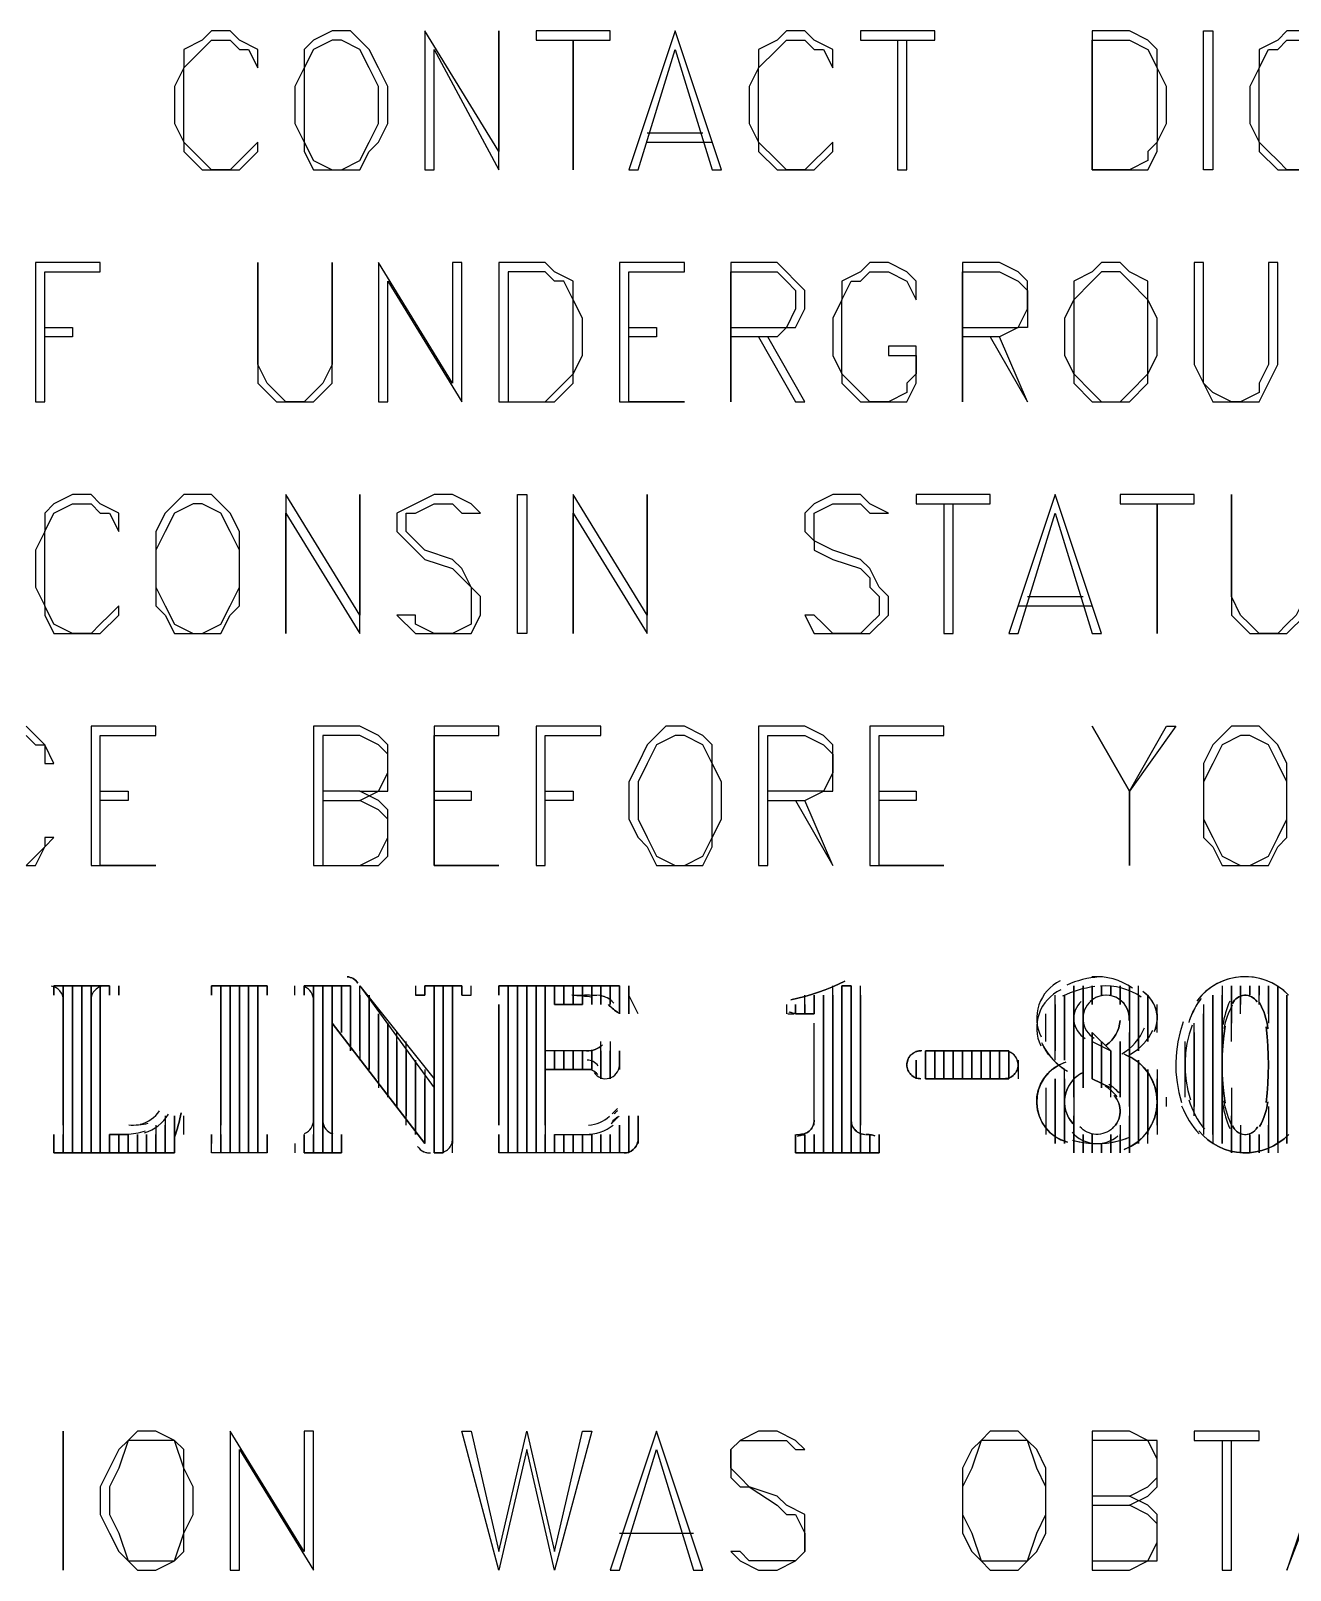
# Model space of a CAD drawing. Header units: metres. Extents: x 0 to 4950, y 0 to 3150.
# Drawn here: x 449.5 to 585.3, y 183 to 349 of the extents above; entities that cross this region are included whole.
import ezdxf

# ---------------------------------------------------------------- set-up
doc = ezdxf.new("R2010")
doc.units = ezdxf.units.M
doc.layers.add('SITE_BASE', color=7, linetype='Continuous')

msp = doc.modelspace()

# ---------------------------------------------------------------- linework, layer by layer
at = {"layer": 'SITE_BASE'}
for p, q in [((516, 338), (522, 338)), ((516, 337), (523, 337)), ((557, 288), (563, 288)), ((556, 287), (564, 287)), ((485, 267), (481, 267)), ((481, 266), (485, 266)), ((478, 245), (478, 246)), ((484, 246), (479, 246)), ((496, 246), (492, 246)), ((495, 228), (495, 246)), ((500, 246), (513, 246)), ((563, 243), (563, 246)), ((567, 245), (567, 246)), ((568, 244), (568, 246)), ((578, 246), (578, 229)), ((583, 244), (583, 246)), ((485, 245), (485, 238)), ((492, 245), (491, 245)), ((496, 245), (497, 245)), ((560, 238), (560, 245)), ((509, 244), (506, 244)), ((531, 244), (531, 243)), ((559, 240), (559, 243)), ((571, 241), (571, 244)), ((576, 244), (576, 230)), ((534, 231), (534, 242)), ((535, 242), (535, 231)), ((559, 241), (559, 242)), ((563, 236), (563, 242)), ((568, 233), (568, 241)), ((575, 232), (575, 242)), ((575, 241), (575, 233)), ((574, 234), (574, 240)), ((546, 236), (555, 236)), ((564, 236), (566, 235)), ((571, 237), (571, 230)), ((559, 235), (559, 230)), ((559, 234), (559, 231)), ((572, 233), (572, 234)), ((466, 230), (466, 232)), ((512.87, 231.9), (512.96, 231.97)), ((562, 231), (562, 228)), ((482, 230), (482, 228)), ((506, 230), (510, 230)), ((539.36, 230.01), (539.51, 230)), ((583, 230), (583, 228)), ((475, 228), (469, 228)), ((478, 229), (478, 228)), ((483, 228), (479, 228)), ((514, 228), (500, 228)), ((581, 229), (581, 228)), ((568, 191), (564, 191)), ((564, 190), (568, 190)), ((513, 187), (521, 187)), ((514, 187), (520, 187))]:
    msp.add_line(p, q, dxfattribs=at)
for points in [[(474, 337), (473, 336), (472, 335), (471, 334), (469, 334), (468, 335), (466, 337), (466, 339), (466, 343), (466, 345), (468, 347), (469, 348), (471, 348), (472, 347), (473, 347), (474, 345), (474, 347), (472, 348), (471, 349), (469, 349), (468, 348), (466, 347), (466, 345), (465, 343), (465, 339), (466, 337), (466, 336), (468, 334), (469, 334), (471, 334), (472, 334), (474, 336), (474, 337)], [(482, 349), (480, 348), (479, 347), (479, 345), (478, 343), (478, 339), (479, 337), (479, 336), (480, 334), (482, 334), (484, 334), (485, 334), (486, 336), (487, 337), (488, 339), (488, 343), (487, 345), (486, 347), (485, 348), (484, 349), (482, 349)], [(500, 334), (500, 349), (500, 336), (492, 349), (492, 334), (493, 334), (493, 347), (500, 334)], [(512, 348), (512, 349), (504, 349), (504, 348), (512, 348)], [(519, 349), (514, 334), (515, 334), (519, 347), (523, 334), (524, 334), (519, 349)], [(536, 337), (535, 336), (534, 335), (533, 334), (531, 334), (530, 335), (528, 337), (528, 339), (528, 343), (528, 345), (530, 347), (531, 348), (533, 348), (534, 347), (535, 347), (536, 345), (536, 347), (534, 348), (533, 349), (531, 349), (530, 348), (528, 347), (528, 345), (527, 343), (527, 339), (528, 337), (528, 336), (530, 334), (531, 334), (533, 334), (534, 334), (536, 336), (536, 337)], [(547, 348), (547, 349), (539, 349), (539, 348), (547, 348)], [(564, 334), (568, 334), (570, 334), (571, 336), (571, 337), (572, 339), (572, 343), (571, 345), (571, 347), (570, 348), (568, 349), (564, 349), (564, 334), (564, 348), (568, 348), (570, 347), (571, 345), (571, 343), (571, 339), (571, 337), (570, 336), (570, 335), (568, 334), (564, 334)], [(577, 334), (576, 334), (576, 349), (577, 349), (577, 334)], [(587, 349), (585, 349), (584, 348), (582, 347), (582, 345), (581, 343), (581, 339), (582, 337), (582, 336), (584, 334), (585, 334), (587, 334)], [(482, 348), (480, 347), (479, 345), (479, 343), (479, 339), (479, 337), (480, 335), (482, 334), (483, 334), (485, 335), (486, 337), (487, 339), (487, 343), (486, 345), (485, 347), (483, 348), (482, 348)], [(508, 348), (508, 334), (508, 348)], [(543, 348), (543, 334), (544, 334), (544, 348)], [(587, 334), (585, 334), (584, 335), (583, 336), (582, 337), (582, 339), (582, 343), (582, 345), (583, 347), (584, 347), (585, 348), (587, 348)], [(457, 324), (450, 324), (450, 309), (451, 309), (451, 323), (457, 323), (457, 324)], [(482, 324), (482, 313), (481, 311), (480, 310), (479, 309), (477, 309), (476, 310), (475, 311), (474, 313), (474, 324), (474, 313), (474, 311), (476, 309), (477, 309), (479, 309), (480, 309), (482, 311), (482, 313), (482, 324)], [(496, 309), (496, 324), (495, 324), (495, 311), (487, 324), (487, 309), (488, 309), (488, 322), (496, 309)], [(500, 324), (500, 309), (505, 309), (506, 309), (508, 311), (508, 312), (509, 314), (509, 318), (508, 320), (508, 322), (506, 323), (505, 324), (500, 324)], [(513, 324), (513, 309), (520, 309), (514, 309), (514, 323), (520, 323), (520, 324), (513, 324)], [(525, 324), (525, 309), (525, 323), (530, 323), (531, 322), (532, 321), (532, 319), (531, 317), (532, 317), (533, 319), (533, 321), (532, 322), (531, 323), (530, 324), (525, 324)], [(542, 315), (542, 314), (545, 314), (545, 312), (544, 311), (544, 310), (542, 309), (540, 309), (539, 310), (538, 311), (537, 312), (537, 314), (537, 318), (537, 320), (538, 322), (539, 322), (540, 323), (542, 323), (544, 322), (545, 320), (545, 322), (544, 323), (542, 324), (540, 324), (539, 323), (537, 322), (537, 320), (536, 318), (536, 314), (537, 312), (537, 311), (539, 309), (540, 309), (542, 309), (544, 309), (545, 311), (545, 312), (545, 315), (542, 315)], [(550, 324), (550, 309), (550, 323), (554, 323), (556, 322), (557, 321), (557, 322), (556, 323), (554, 324), (550, 324)], [(565, 324), (564, 323), (562, 322), (562, 320), (561, 318), (561, 314), (562, 312), (562, 311), (564, 309), (565, 309), (567, 309), (568, 309), (570, 311), (570, 312), (571, 314), (571, 318), (570, 320), (570, 322), (568, 323), (567, 324), (565, 324)], [(584, 324), (583, 324), (583, 313), (582, 311), (582, 310), (580, 309), (579, 309), (577, 310), (576, 311), (576, 313), (576, 324), (575, 324), (575, 313), (576, 311), (577, 309), (579, 309), (580, 309), (582, 309), (583, 311), (584, 313), (584, 324)], [(501, 323), (501, 309), (505, 309), (506, 310), (507, 311), (508, 312), (508, 314), (508, 318), (508, 320), (507, 322), (506, 322), (505, 323), (501, 323)], [(565, 323), (564, 322), (562, 320), (562, 318), (562, 314), (562, 312), (564, 310), (565, 309), (567, 309), (568, 310), (570, 312), (570, 314), (570, 318), (570, 320), (568, 322), (567, 323), (565, 323)], [(550, 317), (554, 317), (556, 317), (557, 319), (557, 321), (557, 319), (557, 317), (556, 317), (554, 316), (550, 316)], [(451, 317), (454, 317), (454, 316), (451, 316)], [(514, 317), (517, 317), (517, 316), (514, 316)], [(525, 317), (530, 317), (531, 317), (530, 316), (525, 316)], [(528, 316), (532, 309), (533, 309), (529, 316)], [(553, 316), (557, 309), (554, 316)], [(459, 287), (458, 286), (457, 285), (456, 284), (454, 284), (452, 285), (451, 287), (451, 289), (451, 293), (451, 295), (452, 297), (454, 298), (456, 298), (457, 297), (458, 297), (459, 295), (459, 297), (457, 298), (456, 299), (454, 299), (452, 298), (451, 297), (451, 295), (450, 293), (450, 289), (451, 287), (451, 286), (452, 284), (454, 284), (456, 284), (457, 284), (459, 286), (459, 287)], [(466, 299), (465, 298), (464, 297), (463, 295), (463, 293), (463, 289), (463, 287), (464, 286), (465, 284), (466, 284), (469, 284), (470, 284), (471, 286), (472, 287), (472, 289), (472, 293), (472, 295), (471, 297), (470, 298), (469, 299), (466, 299)], [(477, 299), (477, 284), (477, 297), (485, 284), (485, 299), (485, 286), (477, 299)], [(489, 286), (491, 284), (493, 284), (495, 284), (497, 284), (498, 286), (498, 288), (497, 289), (496, 291), (495, 292), (492, 293), (491, 294), (490, 295), (490, 297), (491, 297), (493, 298), (495, 298), (496, 297), (497, 297), (498, 297), (497, 298), (495, 299), (493, 299), (491, 298), (489, 297), (489, 295), (490, 294), (491, 293), (492, 292), (495, 291), (496, 290), (497, 289), (497, 288), (497, 286), (497, 285), (495, 284), (493, 284), (491, 285), (491, 286), (489, 286)], [(503, 284), (502, 284), (502, 299), (503, 299), (503, 284)], [(508, 299), (508, 284), (508, 297), (516, 284), (516, 299), (516, 286), (508, 299)], [(533, 286), (534, 284), (536, 284), (539, 284), (540, 284), (542, 286), (542, 288), (541, 289), (540, 291), (539, 292), (536, 293), (534, 294), (534, 295), (534, 297), (536, 298), (539, 298), (540, 297), (542, 297), (540, 298), (539, 299), (536, 299), (534, 298), (533, 297), (533, 295), (534, 294), (534, 293), (536, 292), (539, 291), (540, 290), (540, 289), (541, 288), (541, 286), (540, 285), (539, 284), (536, 284), (535, 285), (534, 286), (533, 286)], [(553, 298), (553, 299), (545, 299), (545, 298), (553, 298)], [(560, 299), (555, 284), (556, 284), (560, 297), (564, 284), (565, 284), (560, 299)], [(575, 298), (575, 299), (567, 299), (567, 298), (575, 298)], [(587, 299), (587, 288), (586, 286), (585, 285), (584, 284), (582, 284), (581, 285), (580, 286), (579, 288), (579, 299), (579, 288), (579, 286), (581, 284), (582, 284), (584, 284), (585, 284), (587, 286), (587, 288), (587, 299)], [(467, 298), (465, 297), (464, 295), (463, 293), (463, 289), (464, 287), (465, 285), (467, 284), (468, 284), (470, 285), (471, 287), (472, 289), (472, 293), (471, 295), (470, 297), (468, 298), (467, 298)], [(548, 298), (548, 284), (549, 284), (549, 298)], [(571, 298), (571, 284), (571, 298)], [(449, 273), (450, 272), (451, 272), (451, 270), (452, 270), (451, 272), (450, 273), (449, 274)], [(456, 274), (456, 259), (463, 259), (457, 259), (457, 273), (463, 273), (463, 274), (456, 274)], [(480, 274), (480, 259), (485, 259), (487, 259), (488, 260), (488, 262), (488, 264), (488, 265), (487, 266), (485, 267), (487, 267), (488, 267), (488, 269), (488, 271), (488, 272), (487, 273), (485, 274), (480, 274)], [(500, 274), (493, 274), (493, 259), (493, 273), (500, 273), (500, 274)], [(511, 274), (504, 274), (504, 259), (505, 259), (505, 273), (511, 273), (511, 274)], [(518, 274), (517, 273), (516, 272), (515, 270), (514, 268), (514, 264), (515, 262), (516, 261), (517, 259), (518, 259), (520, 259), (522, 259), (523, 261), (523, 262), (524, 264), (524, 268), (523, 270), (523, 272), (522, 273), (520, 274), (518, 274)], [(529, 266), (533, 266), (535, 267), (536, 267), (536, 269), (536, 271), (536, 272), (535, 273), (533, 274), (528, 274), (528, 259), (529, 259), (529, 273), (533, 273), (535, 272), (536, 271), (536, 269), (535, 267), (533, 267), (529, 267)], [(540, 274), (540, 259), (548, 259), (541, 259), (541, 273), (548, 273), (548, 274), (540, 274)], [(568, 267), (564, 274), (568, 267), (568, 259), (568, 267), (572, 274), (573, 274), (568, 267)], [(579, 274), (578, 273), (577, 272), (576, 270), (576, 268), (576, 264), (576, 262), (577, 261), (578, 259), (579, 259), (582, 259), (583, 259), (584, 261), (585, 262), (585, 264), (585, 268), (585, 270), (584, 272), (583, 273), (582, 274), (579, 274)], [(481, 273), (481, 259), (485, 259), (487, 260), (488, 262), (488, 264), (487, 265), (485, 266), (487, 267), (488, 269), (488, 271), (487, 272), (485, 273), (481, 273)], [(519, 273), (517, 272), (516, 270), (515, 268), (515, 264), (516, 262), (517, 260), (519, 259), (520, 259), (522, 260), (523, 262), (523, 264), (523, 268), (523, 270), (522, 272), (520, 273), (519, 273)], [(580, 273), (578, 272), (577, 270), (576, 268), (576, 264), (577, 262), (578, 260), (580, 259), (581, 259), (583, 260), (584, 262), (585, 264), (585, 268), (584, 270), (583, 272), (581, 273), (580, 273)], [(457, 267), (460, 267), (460, 266), (457, 266)], [(493, 267), (497, 267), (497, 266), (493, 266)], [(505, 267), (508, 267), (508, 266), (505, 266)], [(532, 266), (536, 259), (533, 266)], [(541, 267), (545, 267), (545, 266), (541, 266)], [(452, 262), (451, 262), (451, 261), (450, 260), (449, 259)], [(449, 259), (450, 259), (451, 261), (452, 262)], [(493, 259), (500, 259), (493, 259)], [(453, 244.46), (452.98, 244.74), (452.91, 245), (452.8, 245.24), (452.65, 245.46), (452.46, 245.65), (452.25, 245.8), (452, 245.91), (451.73, 245.98)], [(452, 245), (452, 246), (452, 245), (452, 246), (458, 246), (458, 245), (458, 246), (452, 246)], [(453, 244), (453, 231), (453, 244), (453, 246), (453, 228), (453, 230)], [(454, 246), (454, 228), (454, 246), (454, 228)], [(455, 228), (455, 246), (455, 228), (455, 246)], [(456, 246), (456, 228), (456, 246), (456, 228)], [(457.57, 246), (457.41, 246), (457.26, 245.98), (457.1, 245.95), (456.96, 245.9), (456.82, 245.84), (456.68, 245.76), (456.56, 245.67), (456.44, 245.56), (456.33, 245.44), (456.24, 245.32), (456.17, 245.18), (456.1, 245.04), (456.05, 244.9), (456.02, 244.74), (456, 244.59), (456, 244.43)], [(457, 228), (457, 246), (457, 228), (457, 230)], [(457, 244), (457, 231), (457, 244), (457, 246)], [(459, 245), (459, 246), (459, 245)], [(475, 245), (475, 246), (475, 245), (475, 246), (469, 246), (469, 245), (469, 246), (475, 246)], [(470, 245), (470, 246), (470, 244), (470, 231), (470, 244)], [(470, 228), (470, 230), (470, 228), (470, 246)], [(471, 246), (471, 228), (471, 246), (471, 228)], [(472, 246), (472, 228), (472, 246), (472, 228)], [(473, 246), (473, 228), (473, 246)], [(474, 228), (474, 246), (474, 228), (474, 246)], [(479, 245), (479, 246), (479, 245), (479, 246), (484, 246), (484, 240)], [(480, 244.45), (479.99, 244.68), (479.94, 244.91), (479.86, 245.13), (479.75, 245.33), (479.61, 245.51), (479.44, 245.67), (479.24, 245.8), (479.03, 245.9)], [(480, 244), (480, 231), (480, 244), (480, 246), (480, 228), (480, 230)], [(481, 246), (481, 228), (481, 246), (481, 228)], [(492, 237), (492, 229), (482, 242), (482, 246), (482, 228), (482, 246)], [(483, 241), (483, 246), (483, 241), (483, 246)], [(484.77, 246.3), (484.66, 246.45), (484.55, 246.58), (484.41, 246.69), (484.27, 246.79), (484.12, 246.87), (483.96, 246.93), (483.79, 246.97), (483.61, 247), (483.79, 246.97), (483.96, 246.93), (484.12, 246.87), (484.27, 246.79), (484.41, 246.69), (484.55, 246.58), (484.66, 246.45), (484.77, 246.3)], [(484, 239), (484, 246), (484, 239)], [(485, 239), (485, 246), (493, 235)], [(485, 246), (493, 236), (493, 244)], [(491, 246), (491, 245), (492, 245), (492, 246), (492, 245), (492, 246), (496, 246), (496, 245), (496, 246), (496, 245), (497, 245), (497, 246)], [(493, 246), (493, 228), (493, 246), (493, 244), (493, 235), (493, 228), (494, 228), (493, 228)], [(494, 246), (494, 228), (494, 246)], [(495, 244), (495, 246), (495, 229), (495, 244), (495, 229)], [(513, 243), (513, 246), (513, 243), (513, 246), (500, 246), (500, 245), (500, 246), (500, 245)], [(501, 228), (501, 246), (501, 228), (501, 246)], [(502, 246), (502, 228), (502, 246), (502, 228)], [(503, 228), (503, 246), (503, 228)], [(504, 228), (504, 246), (504, 228), (504, 246)], [(510, 237), (505, 237), (505, 231), (505, 237), (510, 237), (510, 239), (510, 237), (510, 239), (505, 239), (505, 237), (505, 239), (505, 244), (505, 246), (505, 228), (505, 230), (505, 228)], [(510, 239), (505, 239), (505, 244), (505, 246)], [(506, 246), (506, 244), (506, 246), (506, 244), (509, 244), (509, 246), (509, 244), (509, 246)], [(507, 244), (507, 246), (507, 244)], [(508, 244), (508, 246), (508, 244), (508, 246)], [(510, 244), (510, 246), (510, 244), (510, 246)], [(511, 244), (511, 246), (511, 244), (511, 246)], [(512, 244), (512, 246), (512, 244)], [(515, 243), (514, 245), (514, 243), (514, 246), (514, 243), (514, 244)], [(531.49, 244.51), (532.25, 244.68), (532.99, 244.88), (533.73, 245.09), (534.46, 245.33), (535.19, 245.59), (535.9, 245.88), (536.61, 246.18), (537.31, 246.51), (536.61, 246.18), (535.9, 245.88), (535.19, 245.59), (534.46, 245.33), (533.73, 245.09), (532.99, 244.88), (532.25, 244.68), (531.49, 244.51)], [(536, 228), (536, 245), (536, 228), (536, 246)], [(538, 246), (537, 246), (537, 228), (537, 246), (538, 246), (538, 228), (538, 246), (538, 228)], [(539, 228), (539, 230), (539, 228), (539, 246)], [(560.55, 246.55), (560.15, 246.34), (559.79, 246.09), (559.45, 245.8), (559.14, 245.49), (558.86, 245.14), (558.62, 244.77), (558.41, 244.38), (558.24, 243.96), (558.12, 243.53), (558.04, 243.09), (558, 242.65), (558.01, 242.21), (558.06, 241.77), (558.15, 241.34), (558.29, 240.91), (558.47, 240.5)], [(564.26, 245.93), (563.81, 245.86), (563.36, 245.78), (562.92, 245.68), (562.48, 245.56), (562.05, 245.42), (561.63, 245.26), (561.21, 245.08), (560.8, 244.89)], [(564.74, 246.97), (564.29, 246.93), (563.84, 246.87), (563.4, 246.79), (562.95, 246.69), (562.52, 246.57), (562.08, 246.43), (561.66, 246.27), (561.24, 246.1)], [(562, 234), (562, 237), (562, 246), (562, 234)], [(563, 235), (563, 246), (563, 235)], [(568.34, 245.75), (567.85, 246.07), (567.34, 246.35), (566.8, 246.58), (566.25, 246.76), (565.69, 246.89), (565.11, 246.97), (564.53, 247), (563.95, 246.98)], [(564, 244), (564, 246), (564, 244), (564, 246)], [(569.28, 244.79), (568.79, 245.1), (568.28, 245.38), (567.74, 245.6), (567.19, 245.78), (566.62, 245.9), (566.05, 245.98), (565.47, 246), (564.88, 245.97)], [(565, 245), (565, 246), (565, 245), (565, 246)], [(566, 245), (566, 246), (566, 245)], [(567, 244), (567, 246), (567, 244)], [(568, 243), (568, 246), (568, 238), (568, 229)], [(569, 239), (569, 245), (569, 239), (569, 246)], [(585.07, 245.12), (584.55, 245.59), (583.98, 245.99), (583.37, 246.33), (582.74, 246.6), (582.08, 246.81), (581.4, 246.94), (580.7, 247), (580, 246.98), (579.3, 246.89), (578.63, 246.72), (577.98, 246.49), (577.35, 246.19), (576.77, 245.82), (576.22, 245.39), (575.72, 244.91), (575.28, 244.37)], [(585.17, 245.02), (584.65, 245.5), (584.09, 245.92), (583.5, 246.27), (582.87, 246.55), (582.21, 246.77), (581.54, 246.92), (580.84, 246.99), (580.14, 246.99), (579.44, 246.91), (578.76, 246.76), (578.1, 246.54), (577.48, 246.25), (576.88, 245.9), (576.33, 245.48), (575.82, 245.01), (575.36, 244.48)], [(579, 240), (579, 246), (579, 242)], [(580, 243), (580, 246), (580, 244), (580, 246)], [(581, 245), (581, 246), (581, 245), (581, 246)], [(582, 244), (582, 246), (582, 245), (582, 246)], [(583, 243), (583, 246), (583, 242)], [(584, 229), (584, 246), (584, 228)], [(486, 238), (486, 245), (486, 237), (486, 244)], [(508.4, 244.98), (508.13, 244.99), (507.85, 245)], [(510.6, 244.97), (510.33, 244.98), (510.05, 244.99), (509.78, 245), (509.5, 245), (509.22, 245), (508.95, 244.99), (508.67, 244.98), (508.4, 244.97), (508.68, 244.96), (508.95, 244.94), (509.23, 244.91), (509.5, 244.89), (509.78, 244.85), (510.05, 244.81)], [(512.2, 244.33), (512.04, 244.47), (511.86, 244.6), (511.68, 244.71), (511.48, 244.8), (511.29, 244.87), (511.08, 244.93), (510.87, 244.97), (510.65, 245)], [(512.4, 244.13), (512.25, 244.28), (512.09, 244.43), (511.92, 244.56), (511.74, 244.67), (511.55, 244.77), (511.35, 244.85), (511.15, 244.91), (510.94, 244.96)], [(534, 243), (532, 243), (532, 244), (532, 243), (534, 243), (534, 245), (534, 243), (534, 245)], [(533, 243), (533, 244), (533, 243), (533, 245)], [(535, 228), (535, 245), (535, 228), (535, 245)], [(539, 231), (539, 245), (539, 231)], [(560.59, 245.57), (560.19, 245.36), (559.82, 245.12), (559.48, 244.83), (559.17, 244.52), (558.89, 244.18), (558.64, 243.81), (558.43, 243.42), (558.26, 243), (558.13, 242.58), (558.05, 242.14), (558, 241.7), (558.01, 241.26), (558.05, 240.82), (558.14, 240.38), (558.27, 239.96), (558.45, 239.54)], [(561, 238), (561, 245), (561, 238)], [(562, 245), (562, 237), (562, 228), (562, 232)], [(562.81, 244.34), (562.61, 244.13), (562.43, 243.9), (562.28, 243.65), (562.16, 243.39), (562.08, 243.11), (562.02, 242.82), (562, 242.53), (562.01, 242.24), (562.06, 241.95), (562.14, 241.67), (562.26, 241.4), (562.4, 241.15), (562.57, 240.91), (562.76, 240.7), (562.99, 240.51), (563.23, 240.35)], [(567.99, 242.29), (567.99, 242.67), (567.94, 243.04), (567.84, 243.39), (567.68, 243.72), (567.48, 244.03), (567.23, 244.3), (566.94, 244.54), (566.62, 244.74), (566.27, 244.88), (565.91, 244.97), (565.54, 245), (565.17, 244.98), (564.81, 244.9), (564.47, 244.78), (564.14, 244.6), (563.84, 244.37), (563.62, 244.15), (563.44, 243.92), (563.29, 243.67), (563.17, 243.41), (563.08, 243.13), (563.02, 242.85), (563, 242.56), (563.01, 242.26), (563.06, 241.97), (563.14, 241.69), (563.24, 241.42), (563.38, 241.17), (563.55, 240.93), (563.75, 240.72), (563.97, 240.53), (564.21, 240.36)], [(568, 242.38), (567.99, 242.76), (567.92, 243.13), (567.8, 243.48), (567.63, 243.8), (567.42, 244.1), (567.16, 244.37), (566.87, 244.59), (566.53, 244.78), (566.18, 244.91), (565.81, 244.98), (565.45, 245), (565.08, 244.96), (564.72, 244.88), (564.38, 244.74), (564.06, 244.55), (563.77, 244.31)], [(570.96, 243), (570.84, 243.56), (570.62, 244.09), (570.31, 244.58), (569.93, 245.02), (569.46, 245.4)], [(570.71, 241.1), (570.9, 241.66), (570.99, 242.24), (570.99, 242.82), (570.89, 243.38), (570.7, 243.92), (570.42, 244.43), (570.06, 244.89), (569.61, 245.29)], [(570, 240), (570, 245), (570, 240)], [(575.59, 244.44), (575.4, 244.17), (575.22, 243.89), (575.05, 243.6), (574.9, 243.3), (574.75, 243), (574.62, 242.69), (574.5, 242.38), (574.4, 242.06)], [(575.74, 244.65), (575.54, 244.38), (575.36, 244.1), (575.18, 243.82), (575.02, 243.53), (574.86, 243.23), (574.72, 242.93), (574.59, 242.62), (574.48, 242.31)], [(577, 244), (577, 230), (577, 245), (577, 229), (576.46, 229.41), (575.95, 229.86), (575.48, 230.37), (575.95, 229.86), (576.46, 229.41), (577.02, 229.01), (577.61, 228.68), (578.24, 228.41), (578.89, 228.2), (579.56, 228.07), (580.25, 228), (580.94, 228.01), (581.62, 228.1), (582.29, 228.25), (582.93, 228.47), (583.55, 228.76), (584.13, 229.11), (584.68, 229.52), (585.19, 230), (584.68, 229.52), (584.13, 229.11), (583.55, 228.76), (582.93, 228.47), (582.29, 228.25), (581.62, 228.1), (580.94, 228.01), (580.25, 228), (579.56, 228.07), (578.89, 228.2), (578.24, 228.41), (577.61, 228.68), (577.02, 229.01)], [(578, 245), (578, 229), (578, 245)], [(578.82, 244.37), (578.69, 244.06), (578.57, 243.75), (578.46, 243.43), (578.37, 243.11), (578.28, 242.79), (578.2, 242.46), (578.14, 242.13), (578.09, 241.8)], [(581.77, 244.3), (581.65, 244.46), (581.51, 244.61), (581.35, 244.73), (581.18, 244.84), (581, 244.91), (580.81, 244.97), (580.61, 245), (580.4, 245), (580.2, 244.97), (580, 244.91), (579.82, 244.84), (579.65, 244.73), (579.49, 244.61), (579.35, 244.46), (579.23, 244.3), (579.13, 244.12), (579.23, 244.3), (579.35, 244.46), (579.49, 244.61), (579.65, 244.73), (579.82, 244.84), (580, 244.91), (580.2, 244.97), (580.4, 245), (580.61, 245), (580.81, 244.97), (581, 244.91), (581.18, 244.84), (581.35, 244.73), (581.51, 244.61), (581.65, 244.46), (581.77, 244.3)], [(582.95, 241.38), (582.89, 241.76), (582.82, 242.14), (582.73, 242.51), (582.62, 242.87), (582.49, 243.23), (582.34, 243.58), (582.17, 243.93), (581.99, 244.26), (582.17, 243.93), (582.34, 243.58), (582.49, 243.23), (582.62, 242.87), (582.73, 242.51), (582.82, 242.14), (582.89, 241.76), (582.95, 241.38)], [(585, 229), (585, 245), (585, 229), (585, 245)], [(474, 244), (474, 230), (474, 244)], [(487, 243), (487, 236), (487, 243), (487, 235)], [(500, 244), (500, 231), (500, 244)], [(511.82, 243.99), (511.94, 243.87), (512.07, 243.74), (512.2, 243.62), (512.34, 243.51), (512.48, 243.39), (512.62, 243.29), (512.77, 243.18), (512.91, 243.08), (512.77, 243.18), (512.62, 243.29), (512.48, 243.39), (512.34, 243.51), (512.2, 243.62), (512.07, 243.74), (511.94, 243.87), (511.82, 243.99)], [(531.12, 243.02), (531.21, 243.01), (531.31, 243.01), (531.4, 243), (531.5, 243), (531.6, 243), (531.69, 243.01), (531.79, 243.01), (531.89, 243.02)], [(531.28, 243.22), (531.37, 243.19), (531.47, 243.16), (531.56, 243.13), (531.65, 243.1), (531.74, 243.08), (531.84, 243.06), (531.93, 243.05), (532.03, 243.03)], [(560, 239), (560, 244), (560, 239)], [(571, 242), (571, 243), (571, 242.43), (570.94, 241.85), (570.78, 241.27)], [(576, 243), (576, 231), (576, 243)], [(579.09, 243.92), (578.94, 243.62), (578.8, 243.32), (578.67, 243.01), (578.55, 242.7), (578.45, 242.38), (578.35, 242.06), (578.27, 241.73), (578.19, 241.4)], [(482, 242), (482, 231), (482, 242), (492, 229)], [(488, 241), (488, 234), (488, 242), (488, 235)], [(489, 240), (489, 233), (489, 241)], [(566, 234), (566, 239), (566, 235), (564, 236), (564, 241), (564, 236), (564, 240), (566, 239), (564, 241)], [(565.5, 239.63), (565.82, 239.88), (566.1, 240.15), (566.34, 240.46), (566.55, 240.78), (566.72, 241.13), (566.85, 241.5), (566.95, 241.88), (566.99, 242.28), (566.95, 241.88), (566.85, 241.5), (566.72, 241.13), (566.55, 240.78), (566.34, 240.46), (566.1, 240.15), (565.82, 239.88), (565.5, 239.63)], [(567.18, 238.7), (567.58, 238.95), (567.96, 239.23), (568.32, 239.54), (568.64, 239.88), (568.93, 240.24), (569.19, 240.63), (569.42, 241.05), (569.62, 241.48)], [(568, 242), (568, 228), (568, 232)], [(568.11, 238.66), (568.5, 238.89), (568.87, 239.15), (569.21, 239.44), (569.53, 239.76), (569.82, 240.1), (570.09, 240.46), (570.32, 240.85), (570.52, 241.25)], [(573.81, 242.12), (573.48, 241.06), (573.23, 239.98), (573.07, 238.89), (573, 237.79), (573.02, 236.69), (573.14, 235.59), (573.34, 234.5), (573.63, 233.43)], [(574.76, 241.78), (574.44, 240.8), (574.21, 239.8), (574.07, 238.79), (574, 237.77), (574.02, 236.75), (574.13, 235.74), (574.31, 234.73), (574.58, 233.73)], [(578.33, 241.65), (578.18, 240.61), (578.08, 239.58), (578.02, 238.54), (578, 237.5), (578.02, 236.46), (578.08, 235.42), (578.18, 234.39), (578.33, 233.35), (578.18, 234.39), (578.08, 235.42), (578.02, 236.46), (578, 237.5), (578.02, 238.54), (578.08, 239.58), (578.18, 240.61), (578.33, 241.65)], [(582.74, 233.42), (582.86, 234.44), (582.94, 235.46), (582.98, 236.48), (583, 237.5), (582.98, 238.52), (582.94, 239.54), (582.86, 240.56), (582.74, 241.58), (582.86, 240.56), (582.94, 239.54), (582.98, 238.52), (583, 237.5), (582.98, 236.48), (582.94, 235.46), (582.86, 234.44), (582.74, 233.42)], [(490, 231), (490, 239), (490, 232), (490, 240)], [(509.46, 239), (509.7, 239.01), (509.93, 239.04), (510.16, 239.09), (510.38, 239.16), (510.59, 239.25), (510.8, 239.36), (510.99, 239.49), (511.17, 239.64), (510.99, 239.49), (510.8, 239.36), (510.59, 239.25), (510.38, 239.16), (510.16, 239.09), (509.93, 239.04), (509.7, 239.01), (509.46, 239)], [(511, 237), (511, 239), (511, 236), (511, 240)], [(512, 240), (512, 236), (512, 239)], [(561, 236), (561, 229), (561, 237), (560.65, 237.26), (560.27, 237.56), (559.92, 237.89), (559.59, 238.24), (559.29, 238.62), (559.01, 239.01), (558.77, 239.43), (558.56, 239.87)], [(558.61, 239.74), (558.85, 239.29), (559.12, 238.86), (559.42, 238.45), (559.75, 238.06), (560.11, 237.71), (560.49, 237.38), (560.91, 237.08), (561.34, 236.82)], [(565, 235), (565, 240), (565, 235), (565, 240)], [(567, 234), (567, 240), (567, 234), (567, 239)], [(491, 237), (491, 230), (491, 238), (491, 231)], [(506, 237), (506, 239), (506, 237), (506, 239)], [(507, 237), (507, 239), (507, 237)], [(508, 237), (508, 239), (508, 237), (508, 239)], [(509, 237), (509, 239), (509, 237), (509, 239)], [(510.7, 237.4), (510.59, 237.53), (510.46, 237.65), (510.32, 237.76), (510.17, 237.84), (510.01, 237.91), (509.85, 237.96), (509.68, 237.99), (509.5, 238)], [(510.26, 236.66), (510.4, 236.48), (510.58, 236.32), (510.77, 236.19), (510.98, 236.09), (511.2, 236.03), (511.43, 236), (511.66, 236.01), (511.89, 236.05), (512.12, 236.13), (512.32, 236.25), (512.51, 236.39), (512.66, 236.55), (512.79, 236.74), (512.9, 236.95), (512.96, 237.17), (513, 237.41)], [(513, 237), (513, 239), (513, 237), (513, 239)], [(544, 237.51), (544.01, 237.36), (544.03, 237.21), (544.06, 237.07), (544.11, 236.93), (544.18, 236.8), (544.25, 236.67), (544.34, 236.55), (544.44, 236.44), (544.55, 236.34), (544.67, 236.25), (544.8, 236.18), (544.93, 236.11), (545.07, 236.06), (545.21, 236.03), (545.36, 236.01), (545.51, 236), (545.36, 236.01), (545.21, 236.03), (545.07, 236.06), (544.93, 236.11), (544.8, 236.18), (544.67, 236.25), (544.55, 236.34), (544.44, 236.44), (544.34, 236.55), (544.25, 236.67), (544.18, 236.8), (544.11, 236.93), (544.06, 237.07), (544.03, 237.21), (544.01, 237.36), (544, 237.51), (544.01, 237.64), (544.03, 237.79), (544.06, 237.93), (544.11, 238.07), (544.18, 238.2), (544.25, 238.33), (544.34, 238.45), (544.44, 238.56), (544.55, 238.66), (544.67, 238.75), (544.8, 238.82), (544.93, 238.89), (545.07, 238.94), (545.21, 238.97), (545.36, 238.99), (545.51, 239)], [(545.6, 239), (545.45, 239), (545.3, 238.99), (545.15, 238.96), (545.01, 238.92), (544.88, 238.86), (544.74, 238.8), (544.62, 238.71), (544.5, 238.62), (544.4, 238.52), (544.3, 238.4), (544.22, 238.28), (544.15, 238.15), (544.09, 238.02), (544.05, 237.87), (544.02, 237.73), (544, 237.58)], [(545, 238), (545, 236), (545, 238), (545, 236)], [(555, 238), (555, 236), (555, 239), (555, 236), (546, 236), (546, 239), (546, 236), (546, 239), (555, 239), (546, 239)], [(547, 239), (547, 236), (547, 239), (547, 236)], [(548, 236), (548, 239), (548, 236)], [(549, 236), (549, 239), (549, 236), (549, 239)], [(550, 236), (550, 239), (550, 236), (550, 239)], [(551, 239), (551, 236), (551, 239), (551, 236)], [(552, 239), (552, 236), (552, 239)], [(553, 236), (553, 239), (553, 236), (553, 239)], [(554, 239), (554, 236), (554, 239), (554, 236)], [(556, 237.58), (555.98, 237.73), (555.95, 237.87), (555.91, 238.02), (555.85, 238.15), (555.78, 238.28), (555.7, 238.4), (555.6, 238.52), (555.5, 238.62), (555.38, 238.71), (555.26, 238.8), (555.12, 238.86), (554.99, 238.92), (554.85, 238.96), (554.7, 238.99), (554.55, 239), (554.4, 239)], [(556, 237.51), (555.99, 237.36), (555.97, 237.21), (555.94, 237.07), (555.89, 236.93), (555.83, 236.8), (555.75, 236.67), (555.66, 236.55), (555.56, 236.44), (555.45, 236.34), (555.33, 236.25), (555.2, 236.18), (555.07, 236.11), (554.93, 236.06), (554.79, 236.03), (554.64, 236.01), (554.49, 236), (554.64, 236.01), (554.79, 236.03), (554.93, 236.06), (555.07, 236.11), (555.2, 236.18), (555.33, 236.25), (555.45, 236.34), (555.56, 236.44), (555.66, 236.55), (555.75, 236.67), (555.83, 236.8), (555.89, 236.93), (555.94, 237.07), (555.97, 237.21), (555.99, 237.36), (556, 237.51), (555.99, 237.64), (555.97, 237.79), (555.94, 237.93), (555.89, 238.07), (555.83, 238.2), (555.75, 238.33), (555.66, 238.45), (555.56, 238.56), (555.45, 238.66), (555.33, 238.75), (555.2, 238.82), (555.07, 238.89), (554.93, 238.94), (554.79, 238.97), (554.64, 238.99), (554.49, 239)], [(556, 237), (556, 238), (556, 236)], [(561.14, 237.79), (560.46, 237.51), (559.84, 237.13), (559.3, 236.66), (558.84, 236.12), (558.48, 235.51), (558.21, 234.85), (558.05, 234.14), (558, 233.41), (558.08, 232.67), (558.27, 231.98), (558.56, 231.33), (558.95, 230.73), (559.43, 230.21), (559.99, 229.76), (560.62, 229.41), (561.32, 229.16), (560.64, 229.4), (560.01, 229.75), (559.46, 230.18), (558.98, 230.7), (558.59, 231.28), (558.29, 231.91), (558.09, 232.6), (558, 233.32), (558.03, 234.04), (558.17, 234.74), (558.42, 235.4), (558.76, 236.01), (559.2, 236.56), (559.72, 237.04), (560.31, 237.43), (560.97, 237.73)], [(567.58, 238.59), (568.33, 238.22), (569.01, 237.74), (569.6, 237.17), (570.09, 236.53), (570.49, 235.82), (570.78, 235.05), (570.95, 234.24), (571, 233.4), (570.92, 232.56), (570.72, 231.76), (570.4, 231.01), (569.98, 230.31), (569.46, 229.68), (568.85, 229.14), (568.16, 228.69), (567.43, 228.35), (568.2, 228.71), (568.9, 229.17), (569.5, 229.73), (570.02, 230.37), (570.44, 231.08), (570.74, 231.84), (570.94, 232.65), (571, 233.5), (570.94, 234.35), (570.74, 235.16), (570.44, 235.92), (570.02, 236.63), (569.5, 237.27), (568.9, 237.83), (568.2, 238.29), (567.43, 238.65)], [(569, 238), (569, 229), (569, 238), (569, 229)], [(492, 236), (492, 229), (492, 236)], [(510.65, 236.47), (510.52, 236.6), (510.39, 236.71), (510.25, 236.8), (510.09, 236.88), (509.93, 236.94), (509.76, 236.98), (509.59, 237), (509.41, 237)], [(560, 236), (560, 229), (560, 236), (560, 230)], [(562.97, 236.65), (562.61, 236.45), (562.29, 236.21), (561.99, 235.94), (561.73, 235.64), (561.5, 235.31), (561.32, 234.96), (561.17, 234.58), (561.07, 234.19), (561.01, 233.78), (561, 233.38), (561.04, 232.98), (561.12, 232.59), (561.25, 232.21), (561.41, 231.85), (561.63, 231.5), (561.88, 231.18)], [(562.83, 236.58), (562.49, 236.36), (562.18, 236.12), (561.9, 235.84), (561.65, 235.53), (561.44, 235.2), (561.27, 234.84), (561.14, 234.47), (561.05, 234.08), (561, 233.68), (561.01, 233.28), (561.05, 232.89), (561.15, 232.5), (561.28, 232.13), (561.45, 231.78), (561.67, 231.44), (561.92, 231.13)], [(570, 229), (570, 237), (570, 230)], [(571, 235), (571, 231), (571, 236)], [(566.17, 230.64), (566.34, 230.81), (566.5, 231), (566.64, 231.21), (566.76, 231.42), (566.85, 231.65), (566.92, 231.89), (566.97, 232.13), (567, 232.38), (567, 232.62), (566.97, 232.87), (566.92, 233.11), (566.85, 233.35), (566.76, 233.57), (566.64, 233.79), (566.5, 234), (566.34, 234.19), (566.51, 233.99), (566.64, 233.78), (566.76, 233.57), (566.85, 233.34), (566.93, 233.11), (566.97, 232.86), (567, 232.62), (567, 232.37), (566.97, 232.12), (566.92, 231.88), (566.85, 231.64), (566.75, 231.42), (566.64, 231.2), (566.5, 231), (566.34, 230.81), (566.16, 230.63), (566, 230.5), (565.8, 230.36), (565.58, 230.25), (565.36, 230.15), (565.12, 230.08), (564.88, 230.03), (564.64, 230), (564.39, 230), (564.14, 230.03), (563.9, 230.07), (563.66, 230.15), (563.43, 230.24), (563.22, 230.35), (563.01, 230.49), (562.82, 230.65), (562.64, 230.82)], [(566.69, 234.06), (566.55, 234.23), (566.4, 234.38), (566.24, 234.53), (566.08, 234.68), (565.91, 234.81), (565.74, 234.94), (565.56, 235.07), (565.38, 235.18)], [(566.89, 234.46), (566.77, 234.59), (566.64, 234.72), (566.51, 234.84), (566.38, 234.96), (566.24, 235.07), (566.1, 235.17), (565.95, 235.27), (565.8, 235.37)], [(579, 235), (579, 228), (579, 232)], [(461.3, 231.09), (461.62, 231.18), (461.93, 231.3), (462.22, 231.45), (462.49, 231.62), (462.75, 231.82), (462.99, 232.04), (463.21, 232.28), (463.4, 232.55)], [(512.78, 232.79), (512.71, 232.72), (512.63, 232.65), (512.56, 232.58), (512.49, 232.51), (512.42, 232.44), (512.35, 232.37), (512.28, 232.29), (512.21, 232.22)], [(512.8, 232.57), (512.75, 232.52), (512.7, 232.48), (512.66, 232.43), (512.61, 232.39), (512.57, 232.34), (512.52, 232.3), (512.48, 232.25), (512.43, 232.2)], [(573.64, 233.06), (573.82, 232.65), (574.01, 232.24), (574.22, 231.85), (574.44, 231.46), (574.69, 231.09), (574.95, 230.73), (575.23, 230.38), (575.53, 230.04)], [(574.42, 233.71), (574.56, 233.28), (574.72, 232.86), (574.9, 232.45), (575.1, 232.06), (575.32, 231.67), (575.56, 231.29), (575.81, 230.92), (576.09, 230.56)], [(578.09, 233.2), (578.14, 232.87), (578.2, 232.54), (578.28, 232.21), (578.37, 231.89), (578.46, 231.57), (578.57, 231.25), (578.69, 230.94), (578.82, 230.63)], [(578.17, 233.62), (578.24, 233.25), (578.33, 232.89), (578.43, 232.53), (578.54, 232.18), (578.66, 231.83), (578.8, 231.48), (578.95, 231.14), (579.11, 230.81)], [(582.05, 230.84), (582.21, 231.15), (582.36, 231.47), (582.5, 231.8), (582.62, 232.13), (582.72, 232.47), (582.81, 232.81), (582.88, 233.15), (582.93, 233.5), (582.88, 233.15), (582.81, 232.81), (582.72, 232.47), (582.62, 232.13), (582.5, 231.8), (582.36, 231.47), (582.21, 231.15), (582.05, 230.84)], [(583, 233), (583, 228), (583, 231)], [(460.06, 231.01), (460.33, 231), (460.59, 231), (460.86, 231.01), (461.12, 231.03), (461.39, 231.05), (461.65, 231.09), (461.91, 231.13), (462.17, 231.19)], [(461.75, 230.18), (462.15, 230.31), (462.54, 230.49), (462.9, 230.69), (463.24, 230.93), (463.56, 231.2), (463.86, 231.5), (464.12, 231.83), (464.36, 232.18)], [(463, 231), (463, 228), (463, 230), (463, 228)], [(464, 232), (464, 228), (464, 231), (464, 228)], [(465, 229.68), (465.11, 230), (465.22, 230.33), (465.32, 230.66), (465.41, 230.99), (465.49, 231.32), (465.57, 231.66), (465.65, 232), (465.71, 232.33), (465.65, 232), (465.57, 231.66), (465.49, 231.32), (465.41, 230.99), (465.32, 230.66), (465.22, 230.33), (465.11, 230), (465, 229.68)], [(465, 229), (465, 232), (465, 228), (465, 232)], [(479.03, 230.1), (479.24, 230.2), (479.44, 230.33), (479.61, 230.49), (479.75, 230.67), (479.86, 230.87), (479.94, 231.09), (479.99, 231.32), (480, 231.55)], [(481.02, 231.72), (481, 231.49), (481.02, 231.26), (481.07, 231.04), (481.16, 230.83), (481.27, 230.64), (481.42, 230.46), (481.59, 230.31), (481.79, 230.18)], [(481, 231.4), (481.04, 231.17), (481.1, 230.95), (481.2, 230.75), (481.33, 230.56), (481.48, 230.4), (481.66, 230.26), (481.86, 230.14), (482.08, 230.06)], [(514, 232), (514, 228), (514, 232), (514, 228), (500, 228), (500, 230), (500, 228), (500, 230)], [(509.34, 230), (509.74, 230.01), (510.14, 230.05), (510.54, 230.12), (510.92, 230.23), (511.3, 230.37), (511.66, 230.55), (512, 230.76), (512.33, 231)], [(509.66, 231), (509.98, 231.03), (510.29, 231.09), (510.59, 231.17), (510.88, 231.28), (511.16, 231.42), (511.43, 231.58), (511.68, 231.76), (511.92, 231.97)], [(512.12, 231.16), (512.21, 231.25), (512.3, 231.34), (512.39, 231.43), (512.48, 231.52), (512.57, 231.61), (512.66, 231.7), (512.75, 231.79), (512.84, 231.88), (512.78, 231.84), (512.69, 231.77), (512.6, 231.7), (512.51, 231.63), (512.42, 231.57), (512.33, 231.5), (512.24, 231.43)], [(513, 231), (513, 228), (513, 231), (513, 228)], [(515, 231), (515, 232), (515, 229), (515, 231), (515, 229)], [(532.08, 229.98), (532.18, 229.99), (532.29, 229.99), (532.39, 230), (532.5, 230), (532.62, 230.01), (532.47, 230), (532.62, 230.01), (532.77, 230.03), (532.92, 230.06), (533.06, 230.11), (533.2, 230.17), (533.33, 230.25), (533.45, 230.34), (533.56, 230.44), (533.66, 230.55), (533.75, 230.67), (533.83, 230.8), (533.89, 230.94), (533.94, 231.08), (533.98, 231.23), (534, 231.38), (534, 231.53), (534, 231.38), (533.98, 231.23), (533.94, 231.08), (533.89, 230.94), (533.83, 230.8), (533.75, 230.67), (533.66, 230.55), (533.56, 230.44), (533.45, 230.34), (533.33, 230.25), (533.2, 230.17), (533.06, 230.11), (532.92, 230.06), (532.77, 230.03), (532.62, 230.01), (532.71, 229.99), (532.82, 229.99), (532.92, 229.98)], [(538, 231.61), (538, 231.46), (538.01, 231.31), (538.04, 231.17), (538.08, 231.02), (538.13, 230.89), (538.2, 230.75), (538.28, 230.63), (538.37, 230.51), (538.47, 230.4), (538.59, 230.31), (538.71, 230.23), (538.84, 230.15), (538.97, 230.1), (539.11, 230.05), (539.26, 230.02), (539.41, 230), (539.21, 230.03), (539.07, 230.06), (538.93, 230.11), (538.8, 230.18), (538.67, 230.25), (538.55, 230.34), (538.44, 230.44), (538.34, 230.55), (538.25, 230.67), (538.18, 230.8), (538.11, 230.93), (538.06, 231.07), (538.03, 231.21), (538.01, 231.36), (538, 231.51)], [(567, 231), (567, 228), (567, 230), (567, 228)], [(579.12, 230.91), (579.22, 230.73), (579.33, 230.56), (579.47, 230.41), (579.63, 230.28), (579.81, 230.17), (579.99, 230.09), (580.19, 230.03), (580.4, 230), (580.61, 230), (580.81, 230.03), (581.01, 230.09), (581.2, 230.17), (581.37, 230.28), (581.53, 230.41), (581.67, 230.56), (581.79, 230.73)], [(579.16, 230.82), (579.27, 230.64), (579.4, 230.48), (579.55, 230.34), (579.72, 230.22), (579.9, 230.13), (580.09, 230.06), (580.29, 230.01), (580.5, 230), (580.71, 230.01), (580.91, 230.06), (581.1, 230.13), (581.29, 230.22), (581.45, 230.34), (581.6, 230.48), (581.73, 230.64), (581.84, 230.82)], [(580, 231), (580, 228), (580, 230), (580, 228)], [(452, 230), (452, 228), (452, 230), (452, 229)], [(460, 230), (458, 230), (458, 228), (458, 230), (460, 230), (460, 228), (460, 230), (460, 228)], [(459, 228), (459, 230), (459, 228), (459, 230)], [(459.79, 230.01), (460.05, 230.02), (460.32, 230.04), (460.58, 230.08), (460.84, 230.12), (461.1, 230.17), (461.36, 230.23), (461.62, 230.3), (461.87, 230.38)], [(461, 228), (461, 230), (461, 228), (461, 230)], [(462, 228), (462, 230), (462, 228)], [(475, 230), (475, 228), (475, 230), (475, 228), (469, 228), (469, 230), (469, 229)], [(479, 229), (479, 230), (479, 229), (479, 228), (479, 230), (479, 228), (483, 228), (483, 230), (483, 228), (483, 229), (483, 230), (483, 229)], [(493.49, 228), (493.64, 228.01), (493.79, 228.03), (493.93, 228.06), (494.07, 228.11), (494.2, 228.18), (494.33, 228.25), (494.45, 228.34), (494.56, 228.44), (494.66, 228.55), (494.75, 228.67), (494.82, 228.8), (494.89, 228.93), (494.94, 229.07), (494.97, 229.21), (494.99, 229.36), (495, 229.51)], [(506, 228), (506, 230), (506, 228), (506, 230), (510, 230), (510, 228), (510, 230), (510, 228)], [(507, 230), (507, 228), (507, 230)], [(508, 230), (508, 228), (508, 230), (508, 228)], [(509, 230), (509, 228), (509, 230), (509, 228)], [(511, 230), (511, 228), (511, 230), (511, 228)], [(512, 230), (512, 228), (512, 230)], [(513.5, 228), (513.77, 228.02), (514.02, 228.09), (514.25, 228.2), (514.46, 228.35), (514.64, 228.53), (514.79, 228.74), (514.9, 228.97), (514.98, 229.23), (514.9, 228.97), (514.79, 228.74), (514.64, 228.53), (514.46, 228.35), (514.25, 228.2), (514.02, 228.09), (513.77, 228.02), (513.5, 228)], [(532, 230), (532, 228), (532, 230)], [(532.21, 229.81), (532.31, 229.84), (532.41, 229.87), (532.51, 229.89), (532.62, 229.91), (532.72, 229.93), (532.83, 229.95), (532.93, 229.96), (533, 230), (533, 228), (533, 230), (533, 228)], [(534, 230), (534, 228), (534, 230), (534, 228)], [(540.56, 229.84), (540.44, 229.87), (540.32, 229.9), (540.2, 229.93), (540.08, 229.95), (539.95, 229.97), (539.83, 229.98), (539.71, 229.99), (539.58, 230), (539.71, 229.99), (539.83, 229.98), (539.95, 229.97), (540.08, 229.95), (540.2, 229.93), (540.32, 229.9), (540.44, 229.87), (540.56, 229.84)], [(540, 230), (540, 228), (540, 230), (540, 228)], [(541, 230), (541, 228), (541, 230)], [(561.82, 230.25), (562.05, 230), (562.31, 229.77), (562.59, 229.57), (562.89, 229.39), (563.2, 229.25), (563.53, 229.14), (563.86, 229.06), (564.21, 229.01), (564.56, 229), (564.9, 229.02), (565.24, 229.08), (565.57, 229.17), (565.9, 229.29), (566.21, 229.44), (566.5, 229.63), (566.77, 229.84)], [(561.85, 229.38), (562.57, 229.2), (563.3, 229.08), (564, 229), (564, 228)], [(562.12, 229.3), (562.84, 229.15), (563.58, 229.04), (564.32, 229), (565.06, 229.02), (565.79, 229.09), (566.52, 229.22), (567.24, 229.4), (567.95, 229.65)], [(563, 230), (563, 228), (563, 230), (563, 228)], [(564, 230), (564, 228), (564, 230)], [(564.04, 229.01), (564.78, 229), (565.52, 229.05), (566.25, 229.16), (566.97, 229.33), (567.68, 229.55)], [(566, 230), (566, 228), (566, 230)], [(581, 230), (581, 228), (581, 230)], [(582, 230), (582, 228), (582, 230), (582, 228)], [(452, 228), (465, 228), (452, 228)], [(491.23, 228.69), (491.34, 228.55), (491.46, 228.42), (491.59, 228.31), (491.73, 228.21), (491.88, 228.13), (492.04, 228.07), (492.21, 228.03), (492.39, 228)], [(491.38, 228.5), (491.5, 228.38), (491.64, 228.27), (491.79, 228.18), (491.94, 228.11), (492.11, 228.05), (492.28, 228.02), (492.45, 228), (492.63, 228.01)], [(532, 228), (541, 228), (532, 228)], [(565, 229), (565, 228), (565, 229), (565, 228)], [(453, 183), (453, 198), (453, 183)], [(461, 198), (460, 197), (459, 196), (458, 194), (457, 192), (457, 189), (458, 187), (459, 185), (460, 184), (461, 183), (463, 183), (465, 184), (466, 185), (466, 187), (467, 189), (467, 192), (466, 194), (466, 196), (465, 197), (463, 198), (461, 198)], [(480, 183), (480, 198), (479, 198), (479, 185), (471, 198), (471, 183), (472, 183), (472, 196), (480, 183)], [(506, 183), (503, 196), (500, 183), (496, 198), (497, 198), (500, 185), (503, 198), (506, 185), (509, 198), (510, 198), (506, 183)], [(517, 198), (512, 183), (513, 183), (517, 196), (521, 183), (522, 183), (517, 198)], [(525, 185), (526, 184), (528, 183), (530, 183), (532, 184), (533, 185), (533, 187), (533, 189), (531, 190), (530, 191), (527, 192), (526, 193), (525, 194), (525, 196), (526, 197), (528, 197), (530, 197), (531, 197), (532, 196), (533, 196), (532, 197), (530, 198), (528, 198), (526, 197), (525, 196), (525, 194), (525, 193), (526, 192), (527, 192), (530, 190), (531, 189), (532, 189), (533, 187), (533, 185), (532, 184), (530, 184), (528, 184), (527, 184), (526, 185), (525, 185)], [(553, 198), (552, 197), (551, 196), (550, 194), (550, 192), (550, 189), (550, 187), (551, 185), (552, 184), (553, 183), (556, 183), (557, 184), (558, 185), (559, 187), (559, 189), (559, 192), (559, 194), (558, 196), (557, 197), (556, 198), (553, 198)], [(564, 198), (564, 183), (568, 183), (570, 184), (571, 184), (571, 186), (571, 188), (571, 189), (570, 190), (568, 191), (570, 192), (571, 193), (571, 195), (571, 197), (570, 197), (568, 198), (564, 198)], [(582, 197), (582, 198), (575, 198), (575, 197), (582, 197)], [(590, 198), (585, 183), (590, 196), (594, 183), (595, 183), (590, 198)], [(462, 197), (460, 197), (459, 194), (458, 192), (458, 189), (459, 187), (460, 184), (462, 184), (463, 184), (465, 184), (466, 187), (466, 189), (466, 192), (466, 194), (465, 197), (463, 197), (462, 197)], [(554, 197), (552, 197), (551, 194), (550, 192), (550, 189), (551, 187), (552, 184), (554, 184), (555, 184), (557, 184), (558, 187), (559, 189), (559, 192), (558, 194), (557, 197), (555, 197), (554, 197)], [(564, 197), (564, 184), (568, 184), (570, 184), (571, 186), (571, 188), (570, 189), (568, 190), (570, 191), (571, 192), (571, 193), (571, 195), (570, 197), (568, 197), (564, 197)], [(578, 197), (578, 183), (579, 183), (579, 197)]]:
    msp.add_lwpolyline(points, dxfattribs=at)

doc.saveas('drawing.dxf')
